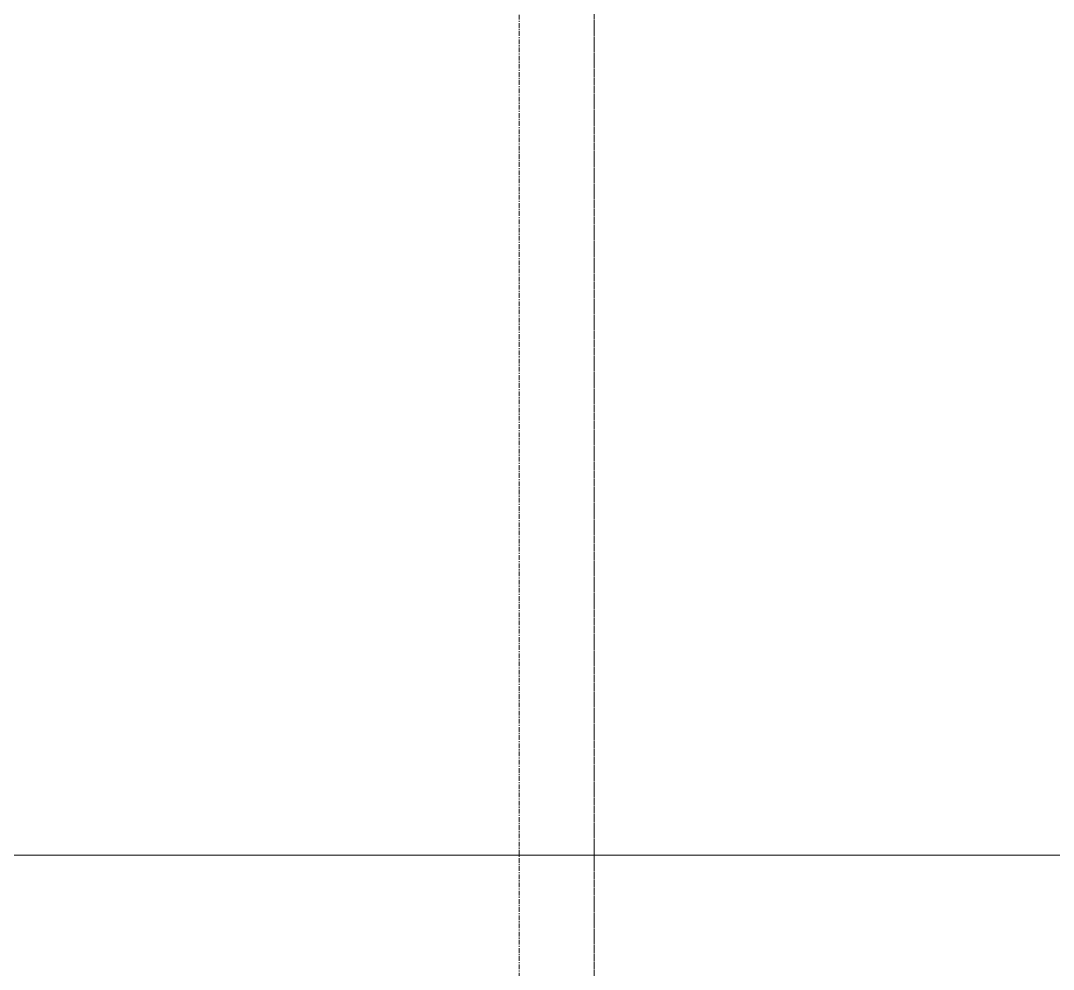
# Model space of a CAD drawing. Header units: inches. Extents: x 25369 to 33161, y -23509 to -20274.
# Drawn here: x 31559.2 to 31669.6, y -22904.3 to -22802.9 of the extents above; entities that cross this region are included whole.
import ezdxf

# ---------------------------------------------------------------- set-up
doc = ezdxf.new("R2010")
doc.units = ezdxf.units.IN
doc.header["$MEASUREMENT"] = 0
doc.linetypes.add('Grid Line 1_2_', pattern=[0.875, 0.5, -0.125, 0.125, -0.125])
for name, color, linetype, lineweight in [('C-TOPO', 7, 'Continuous', 9), ('Conc', 7, 'Continuous', 13), ('S-GRID', 1, 'Continuous', 9)]:
    doc.layers.add(name, color=color, linetype=linetype, lineweight=lineweight)

msp = doc.modelspace()

# ---------------------------------------------------------------- linework, layer by layer
at = {"layer": 'C-TOPO'}
for p, q in [((30173.14, -22892.07), (31910.14, -22892.07)), ((31910.14, -22892.07), (30173.14, -22892.07))]:
    msp.add_line(p, q, dxfattribs=at)
at = {"layer": 'Conc'}
msp.add_line((30173.14, -22892.07), (31910.14, -22892.07), dxfattribs=at)
at = {"layer": 'S-GRID', "linetype": 'Grid Line 1_2_'}
for p, q in [((31620.52, -23095.8), (31620.52, -20550.05)), ((31612.52, -23317.24), (31612.52, -20902.43)), ((31620.52, -23413.24), (31620.52, -20902.43))]:
    msp.add_line(p, q, dxfattribs=at)

doc.saveas('drawing.dxf')
